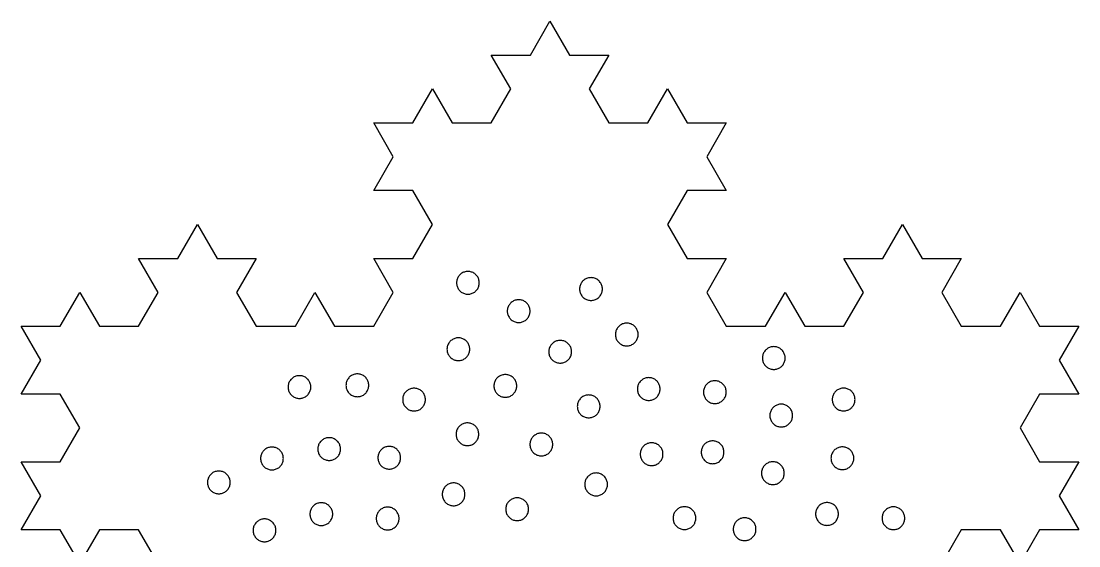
# Model space of a CAD drawing. Header units: millimetres. Extents: x 0 to 377, y 0 to 280.
# Drawn here: x 0 to 129.9, y 215.5 to 280 of the extents above; entities that cross this region are included whole.
import ezdxf

# ---------------------------------------------------------------- set-up
doc = ezdxf.new("R2010")
doc.units = ezdxf.units.MM
doc.layers.add('CUT', color=1, linetype='Continuous')

msp = doc.modelspace()

# ---------------------------------------------------------------- linework, layer by layer
at = {"layer": 'CUT'}
msp.add_lwpolyline([(16.84, 213.33), (14.43, 217.5), (9.62, 217.5), (7.22, 213.33), (4.81, 217.5), (0, 217.5), (2.41, 221.67), (0, 225.83), (4.81, 225.83), (7.22, 230), (4.81, 234.17), (0, 234.17), (2.41, 238.33), (0, 242.5), (4.81, 242.5), (7.22, 246.67), (9.62, 242.5), (14.43, 242.5), (16.84, 246.67), (14.43, 250.83), (19.25, 250.83), (21.65, 255), (24.06, 250.83), (28.87, 250.83), (26.46, 246.67), (28.87, 242.5), (33.68, 242.5), (36.08, 246.67), (38.49, 242.5), (43.3, 242.5), (45.71, 246.67), (43.3, 250.83), (48.11, 250.83), (50.52, 255), (48.11, 259.17), (43.3, 259.17), (45.71, 263.33), (43.3, 267.5), (48.11, 267.5), (50.52, 271.67), (52.92, 267.5), (57.74, 267.5), (60.14, 271.67), (57.74, 275.83), (62.55, 275.83), (64.95, 280), (67.36, 275.83), (72.17, 275.83), (72.17, 275.83), (69.76, 271.67), (72.17, 267.5), (76.98, 267.5), (79.39, 271.67), (81.79, 267.5), (86.6, 267.5), (84.2, 263.33), (86.6, 259.17), (81.79, 259.17), (79.39, 255), (81.79, 250.83), (86.6, 250.83), (84.2, 246.67), (86.6, 242.5), (91.41, 242.5), (93.82, 246.67), (96.23, 242.5), (101.04, 242.5), (103.44, 246.67), (101.04, 250.83), (105.85, 250.83), (108.25, 255), (110.66, 250.83), (115.47, 250.83), (113.06, 246.67), (115.47, 242.5), (120.28, 242.5), (122.69, 246.67), (125.09, 242.5), (129.9, 242.5), (127.5, 238.33), (129.9, 234.17), (125.09, 234.17), (122.69, 230), (125.09, 225.83), (129.9, 225.83), (127.5, 221.67), (129.9, 217.5), (125.09, 217.5), (122.69, 213.33), (120.28, 217.5), (115.47, 217.5), (113.06, 213.33)], dxfattribs=at)
for points in [[(56.17, 247.31), (56.2, 247.41), (56.23, 247.52), (56.26, 247.62), (56.27, 247.73), (56.27, 247.84), (56.27, 247.95), (56.26, 248.06), (56.23, 248.17), (56.2, 248.28), (56.17, 248.38), (56.12, 248.48), (56.07, 248.57), (56.01, 248.67), (55.94, 248.75), (55.86, 248.83), (55.78, 248.91), (55.7, 248.98), (55.61, 249.04), (55.51, 249.09), (55.41, 249.14), (55.31, 249.17), (55.2, 249.2), (55.09, 249.23), (54.98, 249.24), (54.87, 249.24), (54.76, 249.24), (54.65, 249.23), (54.55, 249.2), (54.44, 249.17), (54.34, 249.14), (54.24, 249.09), (54.14, 249.04), (54.05, 248.98), (53.96, 248.91), (53.88, 248.83), (53.81, 248.75), (53.74, 248.67), (53.68, 248.57), (53.63, 248.48), (53.58, 248.38), (53.54, 248.28), (53.51, 248.17), (53.49, 248.06), (53.48, 247.95), (53.47, 247.84), (53.48, 247.73), (53.49, 247.62), (53.51, 247.52), (53.54, 247.41), (53.58, 247.31), (53.63, 247.21), (53.68, 247.11), (53.74, 247.02), (53.81, 246.93), (53.88, 246.85), (53.96, 246.78), (54.05, 246.71), (54.14, 246.65), (54.24, 246.6), (54.34, 246.55), (54.44, 246.51), (54.55, 246.48), (54.65, 246.46), (54.76, 246.45), (54.87, 246.44), (54.98, 246.45), (55.09, 246.46), (55.2, 246.48), (55.31, 246.51), (55.41, 246.55), (55.51, 246.6), (55.61, 246.65), (55.7, 246.71), (55.78, 246.78), (55.86, 246.85), (55.94, 246.93), (56.01, 247.02), (56.07, 247.11), (56.12, 247.21), (56.17, 247.31)], [(71.23, 246.44), (71.28, 246.54), (71.32, 246.64), (71.35, 246.75), (71.37, 246.86), (71.38, 246.97), (71.39, 247.08), (71.38, 247.19), (71.37, 247.3), (71.35, 247.4), (71.32, 247.51), (71.28, 247.61), (71.23, 247.71), (71.18, 247.81), (71.12, 247.9), (71.05, 247.99), (70.98, 248.07), (70.9, 248.14), (70.81, 248.21), (70.72, 248.27), (70.62, 248.32), (70.52, 248.37), (70.42, 248.41), (70.31, 248.44), (70.21, 248.46), (70.1, 248.47), (69.99, 248.48), (69.88, 248.47), (69.77, 248.46), (69.66, 248.44), (69.55, 248.41), (69.45, 248.37), (69.35, 248.32), (69.26, 248.27), (69.16, 248.21), (69.08, 248.14), (69, 248.07), (68.92, 247.99), (68.85, 247.9), (68.79, 247.81), (68.74, 247.71), (68.69, 247.61), (68.66, 247.51), (68.63, 247.4), (68.6, 247.3), (68.59, 247.19), (68.59, 247.08), (68.59, 246.97), (68.6, 246.86), (68.63, 246.75), (68.66, 246.64), (68.69, 246.54), (68.74, 246.44), (68.79, 246.35), (68.85, 246.25), (68.92, 246.17), (69, 246.09), (69.08, 246.01), (69.16, 245.94), (69.26, 245.88), (69.35, 245.83), (69.45, 245.78), (69.55, 245.75), (69.66, 245.72), (69.77, 245.69), (69.88, 245.68), (69.99, 245.68), (70.1, 245.68), (70.21, 245.69), (70.31, 245.72), (70.42, 245.75), (70.52, 245.78), (70.62, 245.83), (70.72, 245.88), (70.81, 245.94), (70.9, 246.01), (70.98, 246.09), (71.05, 246.17), (71.12, 246.25), (71.18, 246.35), (71.23, 246.44)], [(62.4, 243.83), (62.44, 243.93), (62.47, 244.04), (62.49, 244.14), (62.51, 244.25), (62.51, 244.36), (62.51, 244.47), (62.49, 244.58), (62.47, 244.69), (62.44, 244.79), (62.4, 244.9), (62.36, 245), (62.3, 245.09), (62.24, 245.18), (62.17, 245.27), (62.1, 245.35), (62.02, 245.43), (61.93, 245.49), (61.84, 245.56), (61.75, 245.61), (61.65, 245.66), (61.54, 245.69), (61.44, 245.72), (61.33, 245.74), (61.22, 245.76), (61.11, 245.76), (61, 245.76), (60.89, 245.74), (60.78, 245.72), (60.68, 245.69), (60.57, 245.66), (60.47, 245.61), (60.38, 245.56), (60.29, 245.49), (60.2, 245.43), (60.12, 245.35), (60.05, 245.27), (59.98, 245.18), (59.92, 245.09), (59.86, 245), (59.82, 244.9), (59.78, 244.79), (59.75, 244.69), (59.73, 244.58), (59.71, 244.47), (59.71, 244.36), (59.71, 244.25), (59.73, 244.14), (59.75, 244.04), (59.78, 243.93), (59.82, 243.83), (59.86, 243.73), (59.92, 243.63), (59.98, 243.54), (60.05, 243.45), (60.12, 243.37), (60.2, 243.3), (60.29, 243.23), (60.38, 243.17), (60.47, 243.11), (60.57, 243.07), (60.68, 243.03), (60.78, 243), (60.89, 242.98), (61, 242.97), (61.11, 242.96), (61.22, 242.97), (61.33, 242.98), (61.44, 243), (61.54, 243.03), (61.65, 243.07), (61.75, 243.11), (61.84, 243.17), (61.93, 243.23), (62.02, 243.3), (62.1, 243.37), (62.17, 243.45), (62.24, 243.54), (62.3, 243.63), (62.36, 243.73), (62.4, 243.83)], [(75.63, 240.85), (75.67, 240.95), (75.71, 241.05), (75.74, 241.16), (75.76, 241.27), (75.77, 241.38), (75.78, 241.49), (75.77, 241.6), (75.76, 241.7), (75.74, 241.81), (75.71, 241.92), (75.67, 242.02), (75.63, 242.12), (75.57, 242.22), (75.51, 242.31), (75.44, 242.39), (75.37, 242.48), (75.29, 242.55), (75.2, 242.62), (75.11, 242.68), (75.01, 242.73), (74.92, 242.78), (74.81, 242.82), (74.71, 242.85), (74.6, 242.87), (74.49, 242.88), (74.38, 242.89), (74.27, 242.88), (74.16, 242.87), (74.05, 242.85), (73.95, 242.82), (73.84, 242.78), (73.74, 242.73), (73.65, 242.68), (73.56, 242.62), (73.47, 242.55), (73.39, 242.48), (73.31, 242.39), (73.25, 242.31), (73.19, 242.22), (73.13, 242.12), (73.09, 242.02), (73.05, 241.92), (73.02, 241.81), (73, 241.7), (72.98, 241.6), (72.98, 241.49), (72.98, 241.38), (73, 241.27), (73.02, 241.16), (73.05, 241.05), (73.09, 240.95), (73.13, 240.85), (73.19, 240.75), (73.25, 240.66), (73.31, 240.58), (73.39, 240.5), (73.47, 240.42), (73.56, 240.35), (73.65, 240.29), (73.74, 240.24), (73.84, 240.19), (73.95, 240.15), (74.05, 240.12), (74.16, 240.1), (74.27, 240.09), (74.38, 240.09), (74.49, 240.09), (74.6, 240.1), (74.71, 240.12), (74.81, 240.15), (74.92, 240.19), (75.01, 240.24), (75.11, 240.29), (75.2, 240.35), (75.29, 240.42), (75.37, 240.5), (75.44, 240.58), (75.51, 240.66), (75.57, 240.75), (75.63, 240.85)], [(54.95, 239.05), (54.99, 239.14), (55.03, 239.25), (55.06, 239.35), (55.08, 239.46), (55.1, 239.57), (55.1, 239.68), (55.1, 239.79), (55.08, 239.9), (55.06, 240.01), (55.03, 240.11), (54.99, 240.22), (54.95, 240.32), (54.89, 240.41), (54.83, 240.5), (54.77, 240.59), (54.69, 240.67), (54.61, 240.75), (54.52, 240.81), (54.43, 240.87), (54.34, 240.93), (54.24, 240.97), (54.13, 241.01), (54.03, 241.04), (53.92, 241.06), (53.81, 241.08), (53.7, 241.08), (53.59, 241.08), (53.48, 241.06), (53.37, 241.04), (53.27, 241.01), (53.17, 240.97), (53.07, 240.93), (52.97, 240.87), (52.88, 240.81), (52.79, 240.75), (52.71, 240.67), (52.64, 240.59), (52.57, 240.5), (52.51, 240.41), (52.45, 240.32), (52.41, 240.22), (52.37, 240.11), (52.34, 240.01), (52.32, 239.9), (52.31, 239.79), (52.3, 239.68), (52.31, 239.57), (52.32, 239.46), (52.34, 239.35), (52.37, 239.25), (52.41, 239.14), (52.45, 239.05), (52.51, 238.95), (52.57, 238.86), (52.64, 238.77), (52.71, 238.69), (52.79, 238.62), (52.88, 238.55), (52.97, 238.49), (53.07, 238.43), (53.17, 238.39), (53.27, 238.35), (53.37, 238.32), (53.48, 238.3), (53.59, 238.28), (53.7, 238.28), (53.81, 238.28), (53.92, 238.3), (54.03, 238.32), (54.13, 238.35), (54.24, 238.39), (54.34, 238.43), (54.43, 238.49), (54.52, 238.55), (54.61, 238.62), (54.69, 238.69), (54.77, 238.77), (54.83, 238.86), (54.89, 238.95), (54.95, 239.05)], [(67.5, 238.83), (67.54, 238.94), (67.57, 239.04), (67.59, 239.15), (67.6, 239.26), (67.61, 239.37), (67.6, 239.48), (67.59, 239.59), (67.57, 239.7), (67.54, 239.8), (67.5, 239.91), (67.45, 240.01), (67.4, 240.1), (67.34, 240.19), (67.27, 240.28), (67.2, 240.36), (67.11, 240.43), (67.03, 240.5), (66.94, 240.56), (66.84, 240.62), (66.74, 240.66), (66.64, 240.7), (66.53, 240.73), (66.42, 240.75), (66.32, 240.77), (66.21, 240.77), (66.1, 240.77), (65.99, 240.75), (65.88, 240.73), (65.77, 240.7), (65.67, 240.66), (65.57, 240.62), (65.47, 240.56), (65.38, 240.5), (65.3, 240.43), (65.22, 240.36), (65.14, 240.28), (65.07, 240.19), (65.01, 240.1), (64.96, 240.01), (64.91, 239.91), (64.87, 239.8), (64.84, 239.7), (64.82, 239.59), (64.81, 239.48), (64.81, 239.37), (64.81, 239.26), (64.82, 239.15), (64.84, 239.04), (64.87, 238.94), (64.91, 238.83), (64.96, 238.73), (65.01, 238.64), (65.07, 238.55), (65.14, 238.46), (65.22, 238.38), (65.3, 238.31), (65.38, 238.24), (65.47, 238.18), (65.57, 238.12), (65.67, 238.08), (65.77, 238.04), (65.88, 238.01), (65.99, 237.99), (66.1, 237.97), (66.21, 237.97), (66.32, 237.97), (66.42, 237.99), (66.53, 238.01), (66.64, 238.04), (66.74, 238.08), (66.84, 238.12), (66.94, 238.18), (67.03, 238.24), (67.11, 238.31), (67.2, 238.38), (67.27, 238.46), (67.34, 238.55), (67.4, 238.64), (67.45, 238.73), (67.5, 238.83)], [(93.68, 237.96), (93.73, 238.06), (93.77, 238.16), (93.8, 238.27), (93.82, 238.38), (93.83, 238.49), (93.84, 238.6), (93.83, 238.71), (93.82, 238.82), (93.8, 238.92), (93.77, 239.03), (93.73, 239.13), (93.68, 239.23), (93.63, 239.33), (93.57, 239.42), (93.5, 239.51), (93.43, 239.59), (93.35, 239.66), (93.26, 239.73), (93.17, 239.79), (93.07, 239.84), (92.97, 239.89), (92.87, 239.93), (92.76, 239.96), (92.66, 239.98), (92.55, 239.99), (92.44, 240), (92.33, 239.99), (92.22, 239.98), (92.11, 239.96), (92, 239.93), (91.9, 239.89), (91.8, 239.84), (91.71, 239.79), (91.61, 239.73), (91.53, 239.66), (91.45, 239.59), (91.37, 239.51), (91.3, 239.42), (91.24, 239.33), (91.19, 239.23), (91.14, 239.13), (91.11, 239.03), (91.08, 238.92), (91.05, 238.82), (91.04, 238.71), (91.04, 238.6), (91.04, 238.49), (91.05, 238.38), (91.08, 238.27), (91.11, 238.16), (91.14, 238.06), (91.19, 237.96), (91.24, 237.87), (91.3, 237.77), (91.37, 237.69), (91.45, 237.61), (91.53, 237.53), (91.61, 237.46), (91.71, 237.4), (91.8, 237.35), (91.9, 237.3), (92, 237.27), (92.11, 237.24), (92.22, 237.21), (92.33, 237.2), (92.44, 237.2), (92.55, 237.2), (92.66, 237.21), (92.76, 237.24), (92.87, 237.27), (92.97, 237.3), (93.07, 237.35), (93.17, 237.4), (93.26, 237.46), (93.35, 237.53), (93.43, 237.61), (93.5, 237.69), (93.57, 237.77), (93.63, 237.87), (93.68, 237.96)], [(35.43, 234.4), (35.47, 234.5), (35.51, 234.6), (35.54, 234.7), (35.56, 234.81), (35.57, 234.92), (35.58, 235.03), (35.57, 235.14), (35.56, 235.25), (35.54, 235.36), (35.51, 235.46), (35.47, 235.57), (35.43, 235.67), (35.37, 235.76), (35.31, 235.85), (35.24, 235.94), (35.17, 236.02), (35.09, 236.1), (35, 236.16), (34.91, 236.23), (34.81, 236.28), (34.71, 236.33), (34.61, 236.36), (34.51, 236.39), (34.4, 236.41), (34.29, 236.43), (34.18, 236.43), (34.07, 236.43), (33.96, 236.41), (33.85, 236.39), (33.75, 236.36), (33.64, 236.33), (33.54, 236.28), (33.45, 236.23), (33.36, 236.16), (33.27, 236.1), (33.19, 236.02), (33.11, 235.94), (33.05, 235.85), (32.99, 235.76), (32.93, 235.67), (32.89, 235.57), (32.85, 235.46), (32.82, 235.36), (32.8, 235.25), (32.78, 235.14), (32.78, 235.03), (32.78, 234.92), (32.8, 234.81), (32.82, 234.7), (32.85, 234.6), (32.89, 234.5), (32.93, 234.4), (32.99, 234.3), (33.05, 234.21), (33.11, 234.12), (33.19, 234.04), (33.27, 233.97), (33.36, 233.9), (33.45, 233.84), (33.54, 233.78), (33.64, 233.74), (33.75, 233.7), (33.85, 233.67), (33.96, 233.65), (34.07, 233.64), (34.18, 233.63), (34.29, 233.64), (34.4, 233.65), (34.51, 233.67), (34.61, 233.7), (34.71, 233.74), (34.81, 233.78), (34.91, 233.84), (35, 233.9), (35.09, 233.97), (35.17, 234.04), (35.24, 234.12), (35.31, 234.21), (35.37, 234.3), (35.43, 234.4)], [(42.59, 234.71), (42.63, 234.81), (42.66, 234.91), (42.68, 235.02), (42.69, 235.13), (42.69, 235.24), (42.69, 235.35), (42.68, 235.46), (42.66, 235.57), (42.63, 235.67), (42.59, 235.78), (42.54, 235.88), (42.49, 235.97), (42.43, 236.06), (42.36, 236.15), (42.28, 236.23), (42.2, 236.31), (42.12, 236.37), (42.03, 236.44), (41.93, 236.49), (41.83, 236.54), (41.73, 236.57), (41.62, 236.6), (41.51, 236.62), (41.4, 236.64), (41.29, 236.64), (41.18, 236.64), (41.08, 236.62), (40.97, 236.6), (40.86, 236.57), (40.76, 236.54), (40.66, 236.49), (40.56, 236.44), (40.47, 236.37), (40.38, 236.31), (40.3, 236.23), (40.23, 236.15), (40.16, 236.06), (40.1, 235.97), (40.05, 235.88), (40, 235.78), (39.96, 235.67), (39.93, 235.57), (39.91, 235.46), (39.9, 235.35), (39.89, 235.24), (39.9, 235.13), (39.91, 235.02), (39.93, 234.91), (39.96, 234.81), (40, 234.71), (40.05, 234.61), (40.1, 234.51), (40.16, 234.42), (40.23, 234.33), (40.3, 234.25), (40.38, 234.18), (40.47, 234.11), (40.56, 234.05), (40.66, 233.99), (40.76, 233.95), (40.86, 233.91), (40.97, 233.88), (41.08, 233.86), (41.18, 233.85), (41.29, 233.84), (41.4, 233.85), (41.51, 233.86), (41.62, 233.88), (41.73, 233.91), (41.83, 233.95), (41.93, 233.99), (42.03, 234.05), (42.12, 234.11), (42.2, 234.18), (42.28, 234.25), (42.36, 234.33), (42.43, 234.42), (42.49, 234.51), (42.54, 234.61), (42.59, 234.71)], [(60.71, 234.53), (60.76, 234.63), (60.79, 234.74), (60.82, 234.84), (60.85, 234.95), (60.86, 235.06), (60.86, 235.17), (60.86, 235.28), (60.85, 235.39), (60.82, 235.5), (60.79, 235.6), (60.76, 235.71), (60.71, 235.81), (60.66, 235.9), (60.6, 235.99), (60.53, 236.08), (60.45, 236.16), (60.37, 236.24), (60.29, 236.3), (60.19, 236.36), (60.1, 236.42), (60, 236.46), (59.9, 236.5), (59.79, 236.53), (59.68, 236.55), (59.57, 236.57), (59.46, 236.57), (59.35, 236.57), (59.24, 236.55), (59.14, 236.53), (59.03, 236.5), (58.93, 236.46), (58.83, 236.42), (58.73, 236.36), (58.64, 236.3), (58.55, 236.24), (58.47, 236.16), (58.4, 236.08), (58.33, 235.99), (58.27, 235.9), (58.22, 235.81), (58.17, 235.71), (58.13, 235.6), (58.1, 235.5), (58.08, 235.39), (58.07, 235.28), (58.06, 235.17), (58.07, 235.06), (58.08, 234.95), (58.1, 234.84), (58.13, 234.74), (58.17, 234.63), (58.22, 234.53), (58.27, 234.44), (58.33, 234.35), (58.4, 234.26), (58.47, 234.18), (58.55, 234.11), (58.64, 234.04), (58.73, 233.98), (58.83, 233.92), (58.93, 233.88), (59.03, 233.84), (59.14, 233.81), (59.24, 233.79), (59.35, 233.77), (59.46, 233.77), (59.57, 233.77), (59.68, 233.79), (59.79, 233.81), (59.9, 233.84), (60, 233.88), (60.1, 233.92), (60.19, 233.98), (60.29, 234.04), (60.37, 234.11), (60.45, 234.18), (60.53, 234.26), (60.6, 234.35), (60.66, 234.44), (60.71, 234.53)], [(78.33, 234.15), (78.37, 234.25), (78.41, 234.36), (78.44, 234.46), (78.46, 234.57), (78.47, 234.68), (78.48, 234.79), (78.47, 234.9), (78.46, 235.01), (78.44, 235.12), (78.41, 235.22), (78.37, 235.32), (78.33, 235.42), (78.27, 235.52), (78.21, 235.61), (78.14, 235.7), (78.07, 235.78), (77.99, 235.85), (77.9, 235.92), (77.81, 235.98), (77.71, 236.04), (77.61, 236.08), (77.51, 236.12), (77.41, 236.15), (77.3, 236.17), (77.19, 236.18), (77.08, 236.19), (76.97, 236.18), (76.86, 236.17), (76.75, 236.15), (76.65, 236.12), (76.54, 236.08), (76.44, 236.04), (76.35, 235.98), (76.26, 235.92), (76.17, 235.85), (76.09, 235.78), (76.01, 235.7), (75.95, 235.61), (75.88, 235.52), (75.83, 235.42), (75.78, 235.32), (75.75, 235.22), (75.72, 235.12), (75.7, 235.01), (75.68, 234.9), (75.68, 234.79), (75.68, 234.68), (75.7, 234.57), (75.72, 234.46), (75.75, 234.36), (75.78, 234.25), (75.83, 234.15), (75.88, 234.06), (75.95, 233.97), (76.01, 233.88), (76.09, 233.8), (76.17, 233.72), (76.26, 233.66), (76.35, 233.59), (76.44, 233.54), (76.54, 233.49), (76.65, 233.46), (76.75, 233.43), (76.86, 233.41), (76.97, 233.39), (77.08, 233.39), (77.19, 233.39), (77.3, 233.41), (77.41, 233.43), (77.51, 233.46), (77.61, 233.49), (77.71, 233.54), (77.81, 233.59), (77.9, 233.66), (77.99, 233.72), (78.07, 233.8), (78.14, 233.88), (78.21, 233.97), (78.27, 234.06), (78.33, 234.15)], [(86.45, 233.77), (86.49, 233.87), (86.53, 233.97), (86.56, 234.08), (86.58, 234.19), (86.59, 234.3), (86.6, 234.41), (86.59, 234.51), (86.58, 234.62), (86.56, 234.73), (86.53, 234.84), (86.49, 234.94), (86.45, 235.04), (86.39, 235.14), (86.33, 235.23), (86.26, 235.31), (86.19, 235.39), (86.11, 235.47), (86.02, 235.54), (85.93, 235.6), (85.83, 235.65), (85.73, 235.7), (85.63, 235.74), (85.53, 235.77), (85.42, 235.79), (85.31, 235.8), (85.2, 235.81), (85.09, 235.8), (84.98, 235.79), (84.87, 235.77), (84.77, 235.74), (84.66, 235.7), (84.56, 235.65), (84.47, 235.6), (84.38, 235.54), (84.29, 235.47), (84.21, 235.39), (84.13, 235.31), (84.07, 235.23), (84.01, 235.14), (83.95, 235.04), (83.91, 234.94), (83.87, 234.84), (83.84, 234.73), (83.82, 234.62), (83.8, 234.51), (83.8, 234.41), (83.8, 234.3), (83.82, 234.19), (83.84, 234.08), (83.87, 233.97), (83.91, 233.87), (83.95, 233.77), (84.01, 233.67), (84.07, 233.58), (84.13, 233.5), (84.21, 233.42), (84.29, 233.34), (84.38, 233.27), (84.47, 233.21), (84.56, 233.16), (84.66, 233.11), (84.77, 233.07), (84.87, 233.04), (84.98, 233.02), (85.09, 233.01), (85.2, 233.01), (85.31, 233.01), (85.42, 233.02), (85.53, 233.04), (85.63, 233.07), (85.73, 233.11), (85.83, 233.16), (85.93, 233.21), (86.02, 233.27), (86.11, 233.34), (86.19, 233.42), (86.26, 233.5), (86.33, 233.58), (86.39, 233.67), (86.45, 233.77)], [(49.55, 232.95), (49.59, 233.06), (49.62, 233.16), (49.64, 233.27), (49.65, 233.38), (49.66, 233.49), (49.65, 233.6), (49.64, 233.71), (49.62, 233.81), (49.59, 233.92), (49.55, 234.02), (49.5, 234.12), (49.45, 234.22), (49.39, 234.31), (49.32, 234.4), (49.25, 234.48), (49.17, 234.55), (49.08, 234.62), (48.99, 234.68), (48.89, 234.74), (48.79, 234.78), (48.69, 234.82), (48.58, 234.85), (48.48, 234.87), (48.37, 234.88), (48.26, 234.89), (48.15, 234.88), (48.04, 234.87), (47.93, 234.85), (47.82, 234.82), (47.72, 234.78), (47.62, 234.74), (47.52, 234.68), (47.43, 234.62), (47.35, 234.55), (47.27, 234.48), (47.19, 234.4), (47.12, 234.31), (47.06, 234.22), (47.01, 234.12), (46.96, 234.02), (46.92, 233.92), (46.89, 233.81), (46.87, 233.71), (46.86, 233.6), (46.86, 233.49), (46.86, 233.38), (46.87, 233.27), (46.89, 233.16), (46.92, 233.06), (46.96, 232.95), (47.01, 232.85), (47.06, 232.76), (47.12, 232.67), (47.19, 232.58), (47.27, 232.5), (47.35, 232.42), (47.43, 232.36), (47.52, 232.29), (47.62, 232.24), (47.72, 232.19), (47.82, 232.16), (47.93, 232.13), (48.04, 232.11), (48.15, 232.09), (48.26, 232.09), (48.37, 232.09), (48.48, 232.11), (48.58, 232.13), (48.69, 232.16), (48.79, 232.19), (48.89, 232.24), (48.99, 232.29), (49.08, 232.36), (49.17, 232.42), (49.25, 232.5), (49.32, 232.58), (49.39, 232.67), (49.45, 232.76), (49.5, 232.85), (49.55, 232.95)], [(71, 232.12), (71.04, 232.22), (71.07, 232.33), (71.09, 232.44), (71.1, 232.55), (71.1, 232.66), (71.1, 232.77), (71.09, 232.88), (71.07, 232.98), (71.04, 233.09), (71, 233.19), (70.95, 233.29), (70.9, 233.39), (70.84, 233.48), (70.77, 233.57), (70.69, 233.65), (70.61, 233.72), (70.53, 233.79), (70.44, 233.85), (70.34, 233.9), (70.24, 233.95), (70.14, 233.99), (70.03, 234.02), (69.92, 234.04), (69.81, 234.05), (69.7, 234.06), (69.6, 234.05), (69.49, 234.04), (69.38, 234.02), (69.27, 233.99), (69.17, 233.95), (69.07, 233.9), (68.97, 233.85), (68.88, 233.79), (68.8, 233.72), (68.71, 233.65), (68.64, 233.57), (68.57, 233.48), (68.51, 233.39), (68.46, 233.29), (68.41, 233.19), (68.37, 233.09), (68.34, 232.98), (68.32, 232.88), (68.31, 232.77), (68.3, 232.66), (68.31, 232.55), (68.32, 232.44), (68.34, 232.33), (68.37, 232.22), (68.41, 232.12), (68.46, 232.02), (68.51, 231.92), (68.57, 231.83), (68.64, 231.75), (68.71, 231.67), (68.8, 231.59), (68.88, 231.52), (68.97, 231.46), (69.07, 231.41), (69.17, 231.36), (69.27, 231.32), (69.38, 231.29), (69.49, 231.27), (69.6, 231.26), (69.7, 231.26), (69.81, 231.26), (69.92, 231.27), (70.03, 231.29), (70.14, 231.32), (70.24, 231.36), (70.34, 231.41), (70.44, 231.46), (70.53, 231.52), (70.61, 231.59), (70.69, 231.67), (70.77, 231.75), (70.84, 231.83), (70.9, 231.92), (70.95, 232.02), (71, 232.12)], [(102.26, 232.86), (102.31, 232.96), (102.35, 233.06), (102.38, 233.17), (102.4, 233.28), (102.41, 233.39), (102.42, 233.5), (102.41, 233.61), (102.4, 233.72), (102.38, 233.82), (102.35, 233.93), (102.31, 234.03), (102.26, 234.13), (102.21, 234.23), (102.15, 234.32), (102.08, 234.41), (102.01, 234.49), (101.92, 234.56), (101.84, 234.63), (101.75, 234.69), (101.65, 234.74), (101.55, 234.79), (101.45, 234.83), (101.34, 234.86), (101.23, 234.88), (101.12, 234.89), (101.02, 234.9), (100.91, 234.89), (100.8, 234.88), (100.69, 234.86), (100.58, 234.83), (100.48, 234.79), (100.38, 234.74), (100.28, 234.69), (100.19, 234.63), (100.11, 234.56), (100.03, 234.49), (99.95, 234.41), (99.88, 234.32), (99.82, 234.23), (99.77, 234.13), (99.72, 234.03), (99.68, 233.93), (99.65, 233.82), (99.63, 233.72), (99.62, 233.61), (99.62, 233.5), (99.62, 233.39), (99.63, 233.28), (99.65, 233.17), (99.68, 233.06), (99.72, 232.96), (99.77, 232.86), (99.82, 232.77), (99.88, 232.67), (99.95, 232.59), (100.03, 232.51), (100.11, 232.43), (100.19, 232.36), (100.28, 232.3), (100.38, 232.25), (100.48, 232.2), (100.58, 232.17), (100.69, 232.14), (100.8, 232.11), (100.91, 232.1), (101.02, 232.1), (101.12, 232.1), (101.23, 232.11), (101.34, 232.14), (101.45, 232.17), (101.55, 232.2), (101.65, 232.25), (101.75, 232.3), (101.84, 232.36), (101.92, 232.43), (102.01, 232.51), (102.08, 232.59), (102.15, 232.67), (102.21, 232.77), (102.26, 232.86)], [(94.64, 230.99), (94.68, 231.1), (94.71, 231.2), (94.73, 231.31), (94.75, 231.42), (94.75, 231.53), (94.75, 231.64), (94.73, 231.75), (94.71, 231.86), (94.68, 231.96), (94.64, 232.06), (94.6, 232.16), (94.54, 232.26), (94.48, 232.35), (94.41, 232.44), (94.34, 232.52), (94.26, 232.59), (94.17, 232.66), (94.08, 232.72), (93.99, 232.78), (93.89, 232.82), (93.78, 232.86), (93.68, 232.89), (93.57, 232.91), (93.46, 232.92), (93.35, 232.93), (93.24, 232.92), (93.13, 232.91), (93.02, 232.89), (92.92, 232.86), (92.81, 232.82), (92.71, 232.78), (92.62, 232.72), (92.53, 232.66), (92.44, 232.59), (92.36, 232.52), (92.29, 232.44), (92.22, 232.35), (92.16, 232.26), (92.1, 232.16), (92.06, 232.06), (92.02, 231.96), (91.99, 231.86), (91.97, 231.75), (91.95, 231.64), (91.95, 231.53), (91.95, 231.42), (91.97, 231.31), (91.99, 231.2), (92.02, 231.1), (92.06, 230.99), (92.1, 230.89), (92.16, 230.8), (92.22, 230.71), (92.29, 230.62), (92.36, 230.54), (92.44, 230.46), (92.53, 230.4), (92.62, 230.34), (92.71, 230.28), (92.81, 230.24), (92.92, 230.2), (93.02, 230.17), (93.13, 230.15), (93.24, 230.13), (93.35, 230.13), (93.46, 230.13), (93.57, 230.15), (93.68, 230.17), (93.78, 230.2), (93.89, 230.24), (93.99, 230.28), (94.08, 230.34), (94.17, 230.4), (94.26, 230.46), (94.34, 230.54), (94.41, 230.62), (94.48, 230.71), (94.54, 230.8), (94.6, 230.89), (94.64, 230.99)], [(56.06, 228.59), (56.11, 228.69), (56.14, 228.8), (56.17, 228.9), (56.19, 229.01), (56.21, 229.12), (56.21, 229.23), (56.21, 229.34), (56.19, 229.45), (56.17, 229.56), (56.14, 229.66), (56.11, 229.76), (56.06, 229.86), (56.01, 229.96), (55.94, 230.05), (55.88, 230.14), (55.8, 230.22), (55.72, 230.29), (55.63, 230.36), (55.54, 230.42), (55.45, 230.48), (55.35, 230.52), (55.24, 230.56), (55.14, 230.59), (55.03, 230.61), (54.92, 230.62), (54.81, 230.63), (54.7, 230.62), (54.59, 230.61), (54.49, 230.59), (54.38, 230.56), (54.28, 230.52), (54.18, 230.48), (54.08, 230.42), (53.99, 230.36), (53.9, 230.29), (53.82, 230.22), (53.75, 230.14), (53.68, 230.05), (53.62, 229.96), (53.56, 229.86), (53.52, 229.76), (53.48, 229.66), (53.45, 229.56), (53.43, 229.45), (53.42, 229.34), (53.41, 229.23), (53.42, 229.12), (53.43, 229.01), (53.45, 228.9), (53.48, 228.8), (53.52, 228.69), (53.56, 228.59), (53.62, 228.5), (53.68, 228.41), (53.75, 228.32), (53.82, 228.24), (53.9, 228.16), (53.99, 228.1), (54.08, 228.04), (54.18, 227.98), (54.28, 227.94), (54.38, 227.9), (54.49, 227.87), (54.59, 227.85), (54.7, 227.83), (54.81, 227.83), (54.92, 227.83), (55.03, 227.85), (55.14, 227.87), (55.24, 227.9), (55.35, 227.94), (55.45, 227.98), (55.54, 228.04), (55.63, 228.1), (55.72, 228.16), (55.8, 228.24), (55.88, 228.32), (55.94, 228.41), (56.01, 228.5), (56.06, 228.59)], [(39.08, 226.78), (39.12, 226.88), (39.16, 226.98), (39.19, 227.08), (39.21, 227.19), (39.22, 227.3), (39.23, 227.41), (39.22, 227.52), (39.21, 227.63), (39.19, 227.74), (39.16, 227.84), (39.12, 227.95), (39.08, 228.05), (39.02, 228.14), (38.96, 228.23), (38.89, 228.32), (38.82, 228.4), (38.74, 228.48), (38.65, 228.54), (38.56, 228.6), (38.46, 228.66), (38.36, 228.7), (38.26, 228.74), (38.15, 228.77), (38.05, 228.79), (37.94, 228.81), (37.83, 228.81), (37.72, 228.81), (37.61, 228.79), (37.5, 228.77), (37.4, 228.74), (37.29, 228.7), (37.19, 228.66), (37.1, 228.6), (37, 228.54), (36.92, 228.48), (36.84, 228.4), (36.76, 228.32), (36.7, 228.23), (36.63, 228.14), (36.58, 228.05), (36.53, 227.95), (36.5, 227.84), (36.47, 227.74), (36.45, 227.63), (36.43, 227.52), (36.43, 227.41), (36.43, 227.3), (36.45, 227.19), (36.47, 227.08), (36.5, 226.98), (36.53, 226.88), (36.58, 226.78), (36.63, 226.68), (36.7, 226.59), (36.76, 226.5), (36.84, 226.42), (36.92, 226.35), (37, 226.28), (37.1, 226.22), (37.19, 226.16), (37.29, 226.12), (37.4, 226.08), (37.5, 226.05), (37.61, 226.03), (37.72, 226.02), (37.83, 226.01), (37.94, 226.02), (38.05, 226.03), (38.15, 226.05), (38.26, 226.08), (38.36, 226.12), (38.46, 226.16), (38.56, 226.22), (38.65, 226.28), (38.74, 226.35), (38.82, 226.42), (38.89, 226.5), (38.96, 226.59), (39.02, 226.68), (39.08, 226.78)], [(65.14, 227.34), (65.18, 227.44), (65.22, 227.54), (65.25, 227.65), (65.27, 227.76), (65.29, 227.87), (65.29, 227.98), (65.29, 228.08), (65.27, 228.19), (65.25, 228.3), (65.22, 228.41), (65.18, 228.51), (65.14, 228.61), (65.08, 228.71), (65.02, 228.8), (64.95, 228.88), (64.88, 228.97), (64.8, 229.04), (64.71, 229.11), (64.62, 229.17), (64.53, 229.22), (64.43, 229.27), (64.32, 229.31), (64.22, 229.34), (64.11, 229.36), (64, 229.37), (63.89, 229.38), (63.78, 229.37), (63.67, 229.36), (63.56, 229.34), (63.46, 229.31), (63.35, 229.27), (63.25, 229.22), (63.16, 229.17), (63.07, 229.11), (62.98, 229.04), (62.9, 228.97), (62.82, 228.88), (62.76, 228.8), (62.7, 228.71), (62.64, 228.61), (62.6, 228.51), (62.56, 228.41), (62.53, 228.3), (62.51, 228.19), (62.49, 228.08), (62.49, 227.98), (62.49, 227.87), (62.51, 227.76), (62.53, 227.65), (62.56, 227.54), (62.6, 227.44), (62.64, 227.34), (62.7, 227.24), (62.76, 227.15), (62.82, 227.07), (62.9, 226.99), (62.98, 226.91), (63.07, 226.84), (63.16, 226.78), (63.25, 226.73), (63.35, 226.68), (63.46, 226.64), (63.56, 226.61), (63.67, 226.59), (63.78, 226.58), (63.89, 226.58), (64, 226.58), (64.11, 226.59), (64.22, 226.61), (64.32, 226.64), (64.43, 226.68), (64.53, 226.73), (64.62, 226.78), (64.71, 226.84), (64.8, 226.91), (64.88, 226.99), (64.95, 227.07), (65.02, 227.15), (65.08, 227.24), (65.14, 227.34)], [(32.1, 225.72), (32.14, 225.82), (32.17, 225.93), (32.19, 226.04), (32.2, 226.15), (32.21, 226.26), (32.2, 226.37), (32.19, 226.48), (32.17, 226.58), (32.14, 226.69), (32.1, 226.79), (32.05, 226.89), (32, 226.99), (31.94, 227.08), (31.87, 227.17), (31.8, 227.25), (31.71, 227.32), (31.63, 227.39), (31.54, 227.45), (31.44, 227.5), (31.34, 227.55), (31.24, 227.59), (31.13, 227.62), (31.02, 227.64), (30.91, 227.65), (30.81, 227.66), (30.7, 227.65), (30.59, 227.64), (30.48, 227.62), (30.37, 227.59), (30.27, 227.55), (30.17, 227.5), (30.07, 227.45), (29.98, 227.39), (29.9, 227.32), (29.82, 227.25), (29.74, 227.17), (29.67, 227.08), (29.61, 226.99), (29.56, 226.89), (29.51, 226.79), (29.47, 226.69), (29.44, 226.58), (29.42, 226.48), (29.41, 226.37), (29.41, 226.26), (29.41, 226.15), (29.42, 226.04), (29.44, 225.93), (29.47, 225.82), (29.51, 225.72), (29.56, 225.62), (29.61, 225.52), (29.67, 225.43), (29.74, 225.35), (29.82, 225.27), (29.9, 225.19), (29.98, 225.12), (30.07, 225.06), (30.17, 225.01), (30.27, 224.96), (30.37, 224.92), (30.48, 224.9), (30.59, 224.87), (30.7, 224.86), (30.81, 224.86), (30.91, 224.86), (31.02, 224.87), (31.13, 224.9), (31.24, 224.92), (31.34, 224.96), (31.44, 225.01), (31.54, 225.06), (31.63, 225.12), (31.71, 225.19), (31.8, 225.27), (31.87, 225.35), (31.94, 225.43), (32, 225.52), (32.05, 225.62), (32.1, 225.72)], [(46.5, 225.81), (46.54, 225.91), (46.57, 226.01), (46.59, 226.12), (46.6, 226.23), (46.61, 226.34), (46.6, 226.45), (46.59, 226.56), (46.57, 226.67), (46.54, 226.77), (46.5, 226.88), (46.46, 226.98), (46.4, 227.07), (46.34, 227.16), (46.27, 227.25), (46.2, 227.33), (46.12, 227.41), (46.03, 227.47), (45.94, 227.53), (45.84, 227.59), (45.74, 227.63), (45.64, 227.67), (45.54, 227.7), (45.43, 227.72), (45.32, 227.74), (45.21, 227.74), (45.1, 227.74), (44.99, 227.72), (44.88, 227.7), (44.78, 227.67), (44.67, 227.63), (44.57, 227.59), (44.48, 227.53), (44.39, 227.47), (44.3, 227.41), (44.22, 227.33), (44.14, 227.25), (44.08, 227.16), (44.02, 227.07), (43.96, 226.98), (43.92, 226.88), (43.88, 226.77), (43.85, 226.67), (43.83, 226.56), (43.81, 226.45), (43.81, 226.34), (43.81, 226.23), (43.83, 226.12), (43.85, 226.01), (43.88, 225.91), (43.92, 225.81), (43.96, 225.71), (44.02, 225.61), (44.08, 225.52), (44.14, 225.43), (44.22, 225.35), (44.3, 225.28), (44.39, 225.21), (44.48, 225.15), (44.57, 225.09), (44.67, 225.05), (44.78, 225.01), (44.88, 224.98), (44.99, 224.96), (45.1, 224.95), (45.21, 224.94), (45.32, 224.95), (45.43, 224.96), (45.54, 224.98), (45.64, 225.01), (45.74, 225.05), (45.84, 225.09), (45.94, 225.15), (46.03, 225.21), (46.12, 225.28), (46.2, 225.35), (46.27, 225.43), (46.34, 225.52), (46.4, 225.61), (46.46, 225.71), (46.5, 225.81)], [(78.68, 226.15), (78.73, 226.25), (78.77, 226.35), (78.8, 226.46), (78.82, 226.56), (78.83, 226.67), (78.83, 226.78), (78.83, 226.89), (78.82, 227), (78.8, 227.11), (78.77, 227.22), (78.73, 227.32), (78.68, 227.42), (78.63, 227.51), (78.57, 227.61), (78.5, 227.69), (78.42, 227.77), (78.34, 227.85), (78.26, 227.92), (78.17, 227.98), (78.07, 228.03), (77.97, 228.08), (77.87, 228.11), (77.76, 228.14), (77.65, 228.17), (77.54, 228.18), (77.43, 228.18), (77.32, 228.18), (77.22, 228.17), (77.11, 228.14), (77, 228.11), (76.9, 228.08), (76.8, 228.03), (76.7, 227.98), (76.61, 227.92), (76.52, 227.85), (76.44, 227.77), (76.37, 227.69), (76.3, 227.61), (76.24, 227.51), (76.19, 227.42), (76.14, 227.32), (76.1, 227.22), (76.07, 227.11), (76.05, 227), (76.04, 226.89), (76.03, 226.78), (76.04, 226.67), (76.05, 226.56), (76.07, 226.46), (76.1, 226.35), (76.14, 226.25), (76.19, 226.15), (76.24, 226.05), (76.3, 225.96), (76.37, 225.87), (76.44, 225.79), (76.52, 225.72), (76.61, 225.65), (76.7, 225.59), (76.8, 225.54), (76.9, 225.49), (77, 225.45), (77.11, 225.42), (77.22, 225.4), (77.32, 225.39), (77.43, 225.38), (77.54, 225.39), (77.65, 225.4), (77.76, 225.42), (77.87, 225.45), (77.97, 225.49), (78.07, 225.54), (78.17, 225.59), (78.26, 225.65), (78.34, 225.72), (78.42, 225.79), (78.5, 225.87), (78.57, 225.96), (78.63, 226.05), (78.68, 226.15)], [(86.17, 226.38), (86.22, 226.48), (86.25, 226.58), (86.28, 226.69), (86.3, 226.8), (86.32, 226.9), (86.32, 227.01), (86.32, 227.12), (86.3, 227.23), (86.28, 227.34), (86.25, 227.45), (86.22, 227.55), (86.17, 227.65), (86.12, 227.75), (86.05, 227.84), (85.99, 227.92), (85.91, 228), (85.83, 228.08), (85.75, 228.15), (85.65, 228.21), (85.56, 228.26), (85.46, 228.31), (85.35, 228.35), (85.25, 228.38), (85.14, 228.4), (85.03, 228.41), (84.92, 228.41), (84.81, 228.41), (84.7, 228.4), (84.6, 228.38), (84.49, 228.35), (84.39, 228.31), (84.29, 228.26), (84.19, 228.21), (84.1, 228.15), (84.01, 228.08), (83.93, 228), (83.86, 227.92), (83.79, 227.84), (83.73, 227.75), (83.67, 227.65), (83.63, 227.55), (83.59, 227.45), (83.56, 227.34), (83.54, 227.23), (83.53, 227.12), (83.52, 227.01), (83.53, 226.9), (83.54, 226.8), (83.56, 226.69), (83.59, 226.58), (83.63, 226.48), (83.67, 226.38), (83.73, 226.28), (83.79, 226.19), (83.86, 226.11), (83.93, 226.02), (84.01, 225.95), (84.1, 225.88), (84.19, 225.82), (84.29, 225.77), (84.39, 225.72), (84.49, 225.68), (84.6, 225.65), (84.7, 225.63), (84.81, 225.62), (84.92, 225.61), (85.03, 225.62), (85.14, 225.63), (85.25, 225.65), (85.35, 225.68), (85.46, 225.72), (85.56, 225.77), (85.65, 225.82), (85.75, 225.88), (85.83, 225.95), (85.91, 226.02), (85.99, 226.11), (86.05, 226.19), (86.12, 226.28), (86.17, 226.38)], [(102.11, 225.65), (102.16, 225.75), (102.19, 225.85), (102.22, 225.96), (102.25, 226.06), (102.26, 226.17), (102.26, 226.28), (102.26, 226.39), (102.25, 226.5), (102.22, 226.61), (102.19, 226.71), (102.16, 226.82), (102.11, 226.92), (102.06, 227.01), (102, 227.11), (101.93, 227.19), (101.85, 227.27), (101.77, 227.35), (101.69, 227.41), (101.59, 227.48), (101.5, 227.53), (101.4, 227.58), (101.3, 227.61), (101.19, 227.64), (101.08, 227.66), (100.97, 227.68), (100.86, 227.68), (100.75, 227.68), (100.64, 227.66), (100.54, 227.64), (100.43, 227.61), (100.33, 227.58), (100.23, 227.53), (100.13, 227.48), (100.04, 227.41), (99.95, 227.35), (99.87, 227.27), (99.8, 227.19), (99.73, 227.11), (99.67, 227.01), (99.62, 226.92), (99.57, 226.82), (99.53, 226.71), (99.5, 226.61), (99.48, 226.5), (99.47, 226.39), (99.46, 226.28), (99.47, 226.17), (99.48, 226.06), (99.5, 225.96), (99.53, 225.85), (99.57, 225.75), (99.62, 225.65), (99.67, 225.55), (99.73, 225.46), (99.8, 225.37), (99.87, 225.29), (99.95, 225.22), (100.04, 225.15), (100.13, 225.09), (100.23, 225.03), (100.33, 224.99), (100.43, 224.95), (100.54, 224.92), (100.64, 224.9), (100.75, 224.89), (100.86, 224.88), (100.97, 224.89), (101.08, 224.9), (101.19, 224.92), (101.3, 224.95), (101.4, 224.99), (101.5, 225.03), (101.59, 225.09), (101.69, 225.15), (101.77, 225.22), (101.85, 225.29), (101.93, 225.37), (102, 225.46), (102.06, 225.55), (102.11, 225.65)], [(93.57, 223.81), (93.62, 223.91), (93.66, 224.01), (93.69, 224.12), (93.71, 224.23), (93.72, 224.34), (93.73, 224.44), (93.72, 224.55), (93.71, 224.66), (93.69, 224.77), (93.66, 224.88), (93.62, 224.98), (93.57, 225.08), (93.52, 225.18), (93.46, 225.27), (93.39, 225.35), (93.32, 225.43), (93.23, 225.51), (93.15, 225.58), (93.06, 225.64), (92.96, 225.69), (92.86, 225.74), (92.76, 225.78), (92.65, 225.81), (92.54, 225.83), (92.44, 225.84), (92.33, 225.84), (92.22, 225.84), (92.11, 225.83), (92, 225.81), (91.89, 225.78), (91.79, 225.74), (91.69, 225.69), (91.59, 225.64), (91.5, 225.58), (91.42, 225.51), (91.34, 225.43), (91.26, 225.35), (91.19, 225.27), (91.13, 225.18), (91.08, 225.08), (91.03, 224.98), (90.99, 224.88), (90.96, 224.77), (90.94, 224.66), (90.93, 224.55), (90.93, 224.44), (90.93, 224.34), (90.94, 224.23), (90.96, 224.12), (90.99, 224.01), (91.03, 223.91), (91.08, 223.81), (91.13, 223.71), (91.19, 223.62), (91.26, 223.54), (91.34, 223.46), (91.42, 223.38), (91.5, 223.31), (91.59, 223.25), (91.69, 223.2), (91.79, 223.15), (91.89, 223.11), (92, 223.08), (92.11, 223.06), (92.22, 223.05), (92.33, 223.04), (92.44, 223.05), (92.54, 223.06), (92.65, 223.08), (92.76, 223.11), (92.86, 223.15), (92.96, 223.2), (93.06, 223.25), (93.15, 223.31), (93.23, 223.38), (93.32, 223.46), (93.39, 223.54), (93.46, 223.62), (93.52, 223.71), (93.57, 223.81)], [(25.52, 222.68), (25.57, 222.78), (25.61, 222.88), (25.64, 222.99), (25.66, 223.09), (25.67, 223.2), (25.68, 223.31), (25.67, 223.42), (25.66, 223.53), (25.64, 223.64), (25.61, 223.75), (25.57, 223.85), (25.52, 223.95), (25.47, 224.05), (25.41, 224.14), (25.34, 224.22), (25.27, 224.3), (25.19, 224.38), (25.1, 224.45), (25.01, 224.51), (24.91, 224.56), (24.81, 224.61), (24.71, 224.65), (24.6, 224.67), (24.5, 224.7), (24.39, 224.71), (24.28, 224.71), (24.17, 224.71), (24.06, 224.7), (23.95, 224.67), (23.84, 224.65), (23.74, 224.61), (23.64, 224.56), (23.55, 224.51), (23.45, 224.45), (23.37, 224.38), (23.29, 224.3), (23.21, 224.22), (23.14, 224.14), (23.08, 224.05), (23.03, 223.95), (22.98, 223.85), (22.95, 223.75), (22.92, 223.64), (22.89, 223.53), (22.88, 223.42), (22.88, 223.31), (22.88, 223.2), (22.89, 223.09), (22.92, 222.99), (22.95, 222.88), (22.98, 222.78), (23.03, 222.68), (23.08, 222.58), (23.14, 222.49), (23.21, 222.4), (23.29, 222.32), (23.37, 222.25), (23.45, 222.18), (23.55, 222.12), (23.64, 222.07), (23.74, 222.02), (23.84, 221.98), (23.95, 221.95), (24.06, 221.93), (24.17, 221.92), (24.28, 221.91), (24.39, 221.92), (24.5, 221.93), (24.6, 221.95), (24.71, 221.98), (24.81, 222.02), (24.91, 222.07), (25.01, 222.12), (25.1, 222.18), (25.19, 222.25), (25.27, 222.32), (25.34, 222.4), (25.41, 222.49), (25.47, 222.58), (25.52, 222.68)], [(71.91, 222.53), (71.95, 222.63), (71.98, 222.74), (72, 222.85), (72.01, 222.96), (72.02, 223.07), (72.01, 223.18), (72, 223.29), (71.98, 223.39), (71.95, 223.5), (71.91, 223.6), (71.87, 223.7), (71.81, 223.8), (71.75, 223.89), (71.68, 223.98), (71.61, 224.06), (71.53, 224.13), (71.44, 224.2), (71.35, 224.26), (71.25, 224.31), (71.15, 224.36), (71.05, 224.4), (70.95, 224.43), (70.84, 224.45), (70.73, 224.46), (70.62, 224.47), (70.51, 224.46), (70.4, 224.45), (70.29, 224.43), (70.19, 224.4), (70.08, 224.36), (69.98, 224.31), (69.89, 224.26), (69.8, 224.2), (69.71, 224.13), (69.63, 224.06), (69.55, 223.98), (69.49, 223.89), (69.43, 223.8), (69.37, 223.7), (69.33, 223.6), (69.29, 223.5), (69.26, 223.39), (69.24, 223.29), (69.22, 223.18), (69.22, 223.07), (69.22, 222.96), (69.24, 222.85), (69.26, 222.74), (69.29, 222.63), (69.33, 222.53), (69.37, 222.43), (69.43, 222.34), (69.49, 222.24), (69.55, 222.16), (69.63, 222.08), (69.71, 222), (69.8, 221.93), (69.89, 221.87), (69.98, 221.82), (70.08, 221.77), (70.19, 221.74), (70.29, 221.71), (70.4, 221.68), (70.51, 221.67), (70.62, 221.67), (70.73, 221.67), (70.84, 221.68), (70.95, 221.71), (71.05, 221.74), (71.15, 221.77), (71.25, 221.82), (71.35, 221.87), (71.44, 221.93), (71.53, 222), (71.61, 222.08), (71.68, 222.16), (71.75, 222.24), (71.81, 222.34), (71.87, 222.43), (71.91, 222.53)], [(54.36, 221.21), (54.4, 221.31), (54.44, 221.41), (54.47, 221.52), (54.49, 221.63), (54.5, 221.74), (54.51, 221.85), (54.5, 221.96), (54.49, 222.06), (54.47, 222.17), (54.44, 222.28), (54.4, 222.38), (54.36, 222.48), (54.3, 222.58), (54.24, 222.67), (54.17, 222.76), (54.1, 222.84), (54.02, 222.91), (53.93, 222.98), (53.84, 223.04), (53.74, 223.09), (53.64, 223.14), (53.54, 223.18), (53.44, 223.21), (53.33, 223.23), (53.22, 223.24), (53.11, 223.25), (53, 223.24), (52.89, 223.23), (52.78, 223.21), (52.68, 223.18), (52.57, 223.14), (52.47, 223.09), (52.38, 223.04), (52.29, 222.98), (52.2, 222.91), (52.12, 222.84), (52.04, 222.76), (51.98, 222.67), (51.91, 222.58), (51.86, 222.48), (51.82, 222.38), (51.78, 222.28), (51.75, 222.17), (51.73, 222.06), (51.71, 221.96), (51.71, 221.85), (51.71, 221.74), (51.73, 221.63), (51.75, 221.52), (51.78, 221.41), (51.82, 221.31), (51.86, 221.21), (51.91, 221.11), (51.98, 221.02), (52.04, 220.94), (52.12, 220.86), (52.2, 220.78), (52.29, 220.71), (52.38, 220.65), (52.47, 220.6), (52.57, 220.55), (52.68, 220.51), (52.78, 220.48), (52.89, 220.46), (53, 220.45), (53.11, 220.45), (53.22, 220.45), (53.33, 220.46), (53.44, 220.48), (53.54, 220.51), (53.64, 220.55), (53.74, 220.6), (53.84, 220.65), (53.93, 220.71), (54.02, 220.78), (54.1, 220.86), (54.17, 220.94), (54.24, 221.02), (54.3, 221.11), (54.36, 221.21)], [(62.16, 219.38), (62.21, 219.48), (62.25, 219.59), (62.28, 219.69), (62.3, 219.8), (62.31, 219.91), (62.31, 220.02), (62.31, 220.13), (62.3, 220.24), (62.28, 220.35), (62.25, 220.45), (62.21, 220.56), (62.16, 220.66), (62.11, 220.75), (62.05, 220.84), (61.98, 220.93), (61.9, 221.01), (61.82, 221.08), (61.74, 221.15), (61.65, 221.21), (61.55, 221.27), (61.45, 221.31), (61.35, 221.35), (61.24, 221.38), (61.13, 221.4), (61.02, 221.42), (60.91, 221.42), (60.8, 221.42), (60.7, 221.4), (60.59, 221.38), (60.48, 221.35), (60.38, 221.31), (60.28, 221.27), (60.18, 221.21), (60.09, 221.15), (60.01, 221.08), (59.92, 221.01), (59.85, 220.93), (59.78, 220.84), (59.72, 220.75), (59.67, 220.66), (59.62, 220.56), (59.58, 220.45), (59.55, 220.35), (59.53, 220.24), (59.52, 220.13), (59.51, 220.02), (59.52, 219.91), (59.53, 219.8), (59.55, 219.69), (59.58, 219.59), (59.62, 219.48), (59.67, 219.38), (59.72, 219.29), (59.78, 219.2), (59.85, 219.11), (59.92, 219.03), (60.01, 218.96), (60.09, 218.89), (60.18, 218.83), (60.28, 218.77), (60.38, 218.73), (60.48, 218.69), (60.59, 218.66), (60.7, 218.64), (60.8, 218.62), (60.91, 218.62), (61.02, 218.62), (61.13, 218.64), (61.24, 218.66), (61.35, 218.69), (61.45, 218.73), (61.55, 218.77), (61.65, 218.83), (61.74, 218.89), (61.82, 218.96), (61.9, 219.03), (61.98, 219.11), (62.05, 219.2), (62.11, 219.29), (62.16, 219.38)], [(38.11, 218.78), (38.15, 218.88), (38.19, 218.98), (38.22, 219.09), (38.24, 219.2), (38.26, 219.31), (38.26, 219.42), (38.26, 219.53), (38.24, 219.63), (38.22, 219.74), (38.19, 219.85), (38.15, 219.95), (38.11, 220.05), (38.05, 220.15), (37.99, 220.24), (37.93, 220.33), (37.85, 220.41), (37.77, 220.48), (37.68, 220.55), (37.59, 220.61), (37.5, 220.66), (37.4, 220.71), (37.29, 220.75), (37.19, 220.78), (37.08, 220.8), (36.97, 220.81), (36.86, 220.82), (36.75, 220.81), (36.64, 220.8), (36.53, 220.78), (36.43, 220.75), (36.33, 220.71), (36.23, 220.66), (36.13, 220.61), (36.04, 220.55), (35.95, 220.48), (35.87, 220.41), (35.8, 220.33), (35.73, 220.24), (35.67, 220.15), (35.61, 220.05), (35.57, 219.95), (35.53, 219.85), (35.5, 219.74), (35.48, 219.63), (35.47, 219.53), (35.46, 219.42), (35.47, 219.31), (35.48, 219.2), (35.5, 219.09), (35.53, 218.98), (35.57, 218.88), (35.61, 218.78), (35.67, 218.68), (35.73, 218.59), (35.8, 218.51), (35.87, 218.43), (35.95, 218.35), (36.04, 218.28), (36.13, 218.22), (36.23, 218.17), (36.33, 218.12), (36.43, 218.08), (36.53, 218.05), (36.64, 218.03), (36.75, 218.02), (36.86, 218.02), (36.97, 218.02), (37.08, 218.03), (37.19, 218.05), (37.29, 218.08), (37.4, 218.12), (37.5, 218.17), (37.59, 218.22), (37.68, 218.28), (37.77, 218.35), (37.85, 218.43), (37.93, 218.51), (37.99, 218.59), (38.05, 218.68), (38.11, 218.78)], [(46.3, 218.34), (46.34, 218.44), (46.37, 218.55), (46.39, 218.66), (46.41, 218.76), (46.41, 218.87), (46.41, 218.98), (46.39, 219.09), (46.37, 219.2), (46.34, 219.31), (46.3, 219.41), (46.26, 219.51), (46.2, 219.61), (46.14, 219.7), (46.08, 219.78), (46, 219.86), (45.92, 219.94), (45.83, 220.01), (45.74, 220.07), (45.65, 220.12), (45.55, 220.17), (45.44, 220.21), (45.34, 220.24), (45.23, 220.26), (45.12, 220.27), (45.01, 220.27), (44.9, 220.27), (44.79, 220.26), (44.68, 220.24), (44.58, 220.21), (44.48, 220.17), (44.38, 220.12), (44.28, 220.07), (44.19, 220.01), (44.1, 219.94), (44.02, 219.86), (43.95, 219.78), (43.88, 219.7), (43.82, 219.61), (43.76, 219.51), (43.72, 219.41), (43.68, 219.31), (43.65, 219.2), (43.63, 219.09), (43.62, 218.98), (43.61, 218.87), (43.62, 218.76), (43.63, 218.66), (43.65, 218.55), (43.68, 218.44), (43.72, 218.34), (43.76, 218.24), (43.82, 218.14), (43.88, 218.05), (43.95, 217.97), (44.02, 217.88), (44.1, 217.81), (44.19, 217.74), (44.28, 217.68), (44.38, 217.63), (44.48, 217.58), (44.58, 217.54), (44.68, 217.51), (44.79, 217.49), (44.9, 217.48), (45.01, 217.47), (45.12, 217.48), (45.23, 217.49), (45.34, 217.51), (45.44, 217.54), (45.55, 217.58), (45.65, 217.63), (45.74, 217.68), (45.83, 217.74), (45.92, 217.81), (46, 217.88), (46.08, 217.97), (46.14, 218.05), (46.2, 218.14), (46.26, 218.24), (46.3, 218.34)], [(82.72, 218.28), (82.76, 218.38), (82.8, 218.49), (82.83, 218.59), (82.85, 218.7), (82.86, 218.81), (82.87, 218.92), (82.86, 219.03), (82.85, 219.14), (82.83, 219.25), (82.8, 219.35), (82.76, 219.46), (82.72, 219.56), (82.66, 219.65), (82.6, 219.74), (82.53, 219.83), (82.46, 219.91), (82.38, 219.98), (82.29, 220.05), (82.2, 220.11), (82.1, 220.17), (82, 220.21), (81.9, 220.25), (81.8, 220.28), (81.69, 220.3), (81.58, 220.32), (81.47, 220.32), (81.36, 220.32), (81.25, 220.3), (81.14, 220.28), (81.04, 220.25), (80.93, 220.21), (80.83, 220.17), (80.74, 220.11), (80.65, 220.05), (80.56, 219.98), (80.48, 219.91), (80.4, 219.83), (80.34, 219.74), (80.27, 219.65), (80.22, 219.56), (80.17, 219.46), (80.14, 219.35), (80.11, 219.25), (80.09, 219.14), (80.07, 219.03), (80.07, 218.92), (80.07, 218.81), (80.09, 218.7), (80.11, 218.59), (80.14, 218.49), (80.17, 218.38), (80.22, 218.28), (80.27, 218.19), (80.34, 218.1), (80.4, 218.01), (80.48, 217.93), (80.56, 217.86), (80.65, 217.79), (80.74, 217.73), (80.83, 217.67), (80.93, 217.63), (81.04, 217.59), (81.14, 217.56), (81.25, 217.54), (81.36, 217.52), (81.47, 217.52), (81.58, 217.52), (81.69, 217.54), (81.8, 217.56), (81.9, 217.59), (82, 217.63), (82.1, 217.67), (82.2, 217.73), (82.29, 217.79), (82.38, 217.86), (82.46, 217.93), (82.53, 218.01), (82.6, 218.1), (82.66, 218.19), (82.72, 218.28)], [(100.27, 218.9), (100.3, 219), (100.33, 219.11), (100.35, 219.21), (100.37, 219.32), (100.37, 219.43), (100.37, 219.54), (100.35, 219.65), (100.33, 219.76), (100.3, 219.87), (100.27, 219.97), (100.22, 220.07), (100.17, 220.16), (100.1, 220.26), (100.04, 220.34), (99.96, 220.42), (99.88, 220.5), (99.8, 220.57), (99.7, 220.63), (99.61, 220.68), (99.51, 220.73), (99.4, 220.76), (99.3, 220.79), (99.19, 220.82), (99.08, 220.83), (98.97, 220.83), (98.86, 220.83), (98.75, 220.82), (98.65, 220.79), (98.54, 220.76), (98.44, 220.73), (98.34, 220.68), (98.24, 220.63), (98.15, 220.57), (98.06, 220.5), (97.98, 220.42), (97.91, 220.34), (97.84, 220.26), (97.78, 220.16), (97.72, 220.07), (97.68, 219.97), (97.64, 219.87), (97.61, 219.76), (97.59, 219.65), (97.58, 219.54), (97.57, 219.43), (97.58, 219.32), (97.59, 219.21), (97.61, 219.11), (97.64, 219), (97.68, 218.9), (97.72, 218.8), (97.78, 218.7), (97.84, 218.61), (97.91, 218.52), (97.98, 218.44), (98.06, 218.37), (98.15, 218.3), (98.24, 218.24), (98.34, 218.19), (98.44, 218.14), (98.54, 218.1), (98.65, 218.07), (98.75, 218.05), (98.86, 218.04), (98.97, 218.03), (99.08, 218.04), (99.19, 218.05), (99.3, 218.07), (99.4, 218.1), (99.51, 218.14), (99.61, 218.19), (99.7, 218.24), (99.8, 218.3), (99.88, 218.37), (99.96, 218.44), (100.04, 218.52), (100.1, 218.61), (100.17, 218.7), (100.22, 218.8), (100.27, 218.9)], [(108.38, 218.27), (108.42, 218.37), (108.46, 218.48), (108.49, 218.58), (108.51, 218.69), (108.52, 218.8), (108.53, 218.91), (108.52, 219.02), (108.51, 219.13), (108.49, 219.24), (108.46, 219.34), (108.42, 219.45), (108.38, 219.55), (108.32, 219.64), (108.26, 219.73), (108.19, 219.82), (108.12, 219.9), (108.04, 219.97), (107.95, 220.04), (107.86, 220.1), (107.76, 220.16), (107.66, 220.2), (107.56, 220.24), (107.45, 220.27), (107.35, 220.29), (107.24, 220.31), (107.13, 220.31), (107.02, 220.31), (106.91, 220.29), (106.8, 220.27), (106.7, 220.24), (106.59, 220.2), (106.49, 220.16), (106.4, 220.1), (106.3, 220.04), (106.22, 219.97), (106.14, 219.9), (106.06, 219.82), (106, 219.73), (105.93, 219.64), (105.88, 219.55), (105.83, 219.45), (105.8, 219.34), (105.77, 219.24), (105.75, 219.13), (105.73, 219.02), (105.73, 218.91), (105.73, 218.8), (105.75, 218.69), (105.77, 218.58), (105.8, 218.48), (105.83, 218.37), (105.88, 218.27), (105.93, 218.18), (106, 218.09), (106.06, 218), (106.14, 217.92), (106.22, 217.85), (106.3, 217.78), (106.4, 217.72), (106.49, 217.66), (106.59, 217.62), (106.7, 217.58), (106.8, 217.55), (106.91, 217.53), (107.02, 217.51), (107.13, 217.51), (107.24, 217.51), (107.35, 217.53), (107.45, 217.55), (107.56, 217.58), (107.66, 217.62), (107.76, 217.66), (107.86, 217.72), (107.95, 217.78), (108.04, 217.85), (108.12, 217.92), (108.19, 218), (108.26, 218.09), (108.32, 218.18), (108.38, 218.27)], [(31.13, 216.78), (31.18, 216.88), (31.22, 216.99), (31.25, 217.09), (31.27, 217.2), (31.28, 217.31), (31.29, 217.42), (31.28, 217.53), (31.27, 217.64), (31.25, 217.75), (31.22, 217.85), (31.18, 217.96), (31.13, 218.06), (31.08, 218.15), (31.02, 218.24), (30.95, 218.33), (30.88, 218.41), (30.8, 218.48), (30.71, 218.55), (30.62, 218.61), (30.52, 218.67), (30.42, 218.71), (30.32, 218.75), (30.21, 218.78), (30.11, 218.8), (30, 218.82), (29.89, 218.82), (29.78, 218.82), (29.67, 218.8), (29.56, 218.78), (29.45, 218.75), (29.35, 218.71), (29.25, 218.67), (29.15, 218.61), (29.06, 218.55), (28.98, 218.48), (28.9, 218.41), (28.82, 218.33), (28.75, 218.24), (28.69, 218.15), (28.64, 218.06), (28.59, 217.96), (28.55, 217.85), (28.52, 217.75), (28.5, 217.64), (28.49, 217.53), (28.49, 217.42), (28.49, 217.31), (28.5, 217.2), (28.52, 217.09), (28.55, 216.99), (28.59, 216.88), (28.64, 216.78), (28.69, 216.69), (28.75, 216.6), (28.82, 216.51), (28.9, 216.43), (28.98, 216.35), (29.06, 216.29), (29.15, 216.23), (29.25, 216.17), (29.35, 216.13), (29.45, 216.09), (29.56, 216.06), (29.67, 216.04), (29.78, 216.02), (29.89, 216.02), (30, 216.02), (30.11, 216.04), (30.21, 216.06), (30.32, 216.09), (30.42, 216.13), (30.52, 216.17), (30.62, 216.23), (30.71, 216.29), (30.8, 216.35), (30.88, 216.43), (30.95, 216.51), (31.02, 216.6), (31.08, 216.69), (31.13, 216.78)], [(90.1, 216.93), (90.15, 217.03), (90.19, 217.13), (90.22, 217.24), (90.24, 217.34), (90.25, 217.45), (90.25, 217.56), (90.25, 217.67), (90.24, 217.78), (90.22, 217.89), (90.19, 217.99), (90.15, 218.1), (90.1, 218.2), (90.05, 218.29), (89.99, 218.39), (89.92, 218.47), (89.84, 218.55), (89.76, 218.63), (89.68, 218.69), (89.59, 218.76), (89.49, 218.81), (89.39, 218.86), (89.29, 218.89), (89.18, 218.92), (89.07, 218.94), (88.96, 218.96), (88.85, 218.96), (88.74, 218.96), (88.63, 218.94), (88.53, 218.92), (88.42, 218.89), (88.32, 218.86), (88.22, 218.81), (88.12, 218.76), (88.03, 218.69), (87.94, 218.63), (87.86, 218.55), (87.79, 218.47), (87.72, 218.39), (87.66, 218.29), (87.61, 218.2), (87.56, 218.1), (87.52, 217.99), (87.49, 217.89), (87.47, 217.78), (87.46, 217.67), (87.45, 217.56), (87.46, 217.45), (87.47, 217.34), (87.49, 217.24), (87.52, 217.13), (87.56, 217.03), (87.61, 216.93), (87.66, 216.83), (87.72, 216.74), (87.79, 216.65), (87.86, 216.57), (87.94, 216.5), (88.03, 216.43), (88.12, 216.37), (88.22, 216.31), (88.32, 216.27), (88.42, 216.23), (88.53, 216.2), (88.63, 216.18), (88.74, 216.17), (88.85, 216.16), (88.96, 216.17), (89.07, 216.18), (89.18, 216.2), (89.29, 216.23), (89.39, 216.27), (89.49, 216.31), (89.59, 216.37), (89.68, 216.43), (89.76, 216.5), (89.84, 216.57), (89.92, 216.65), (89.99, 216.74), (90.05, 216.83), (90.1, 216.93)]]:
    msp.add_lwpolyline(points, close=True, dxfattribs=at)

doc.saveas('drawing.dxf')
